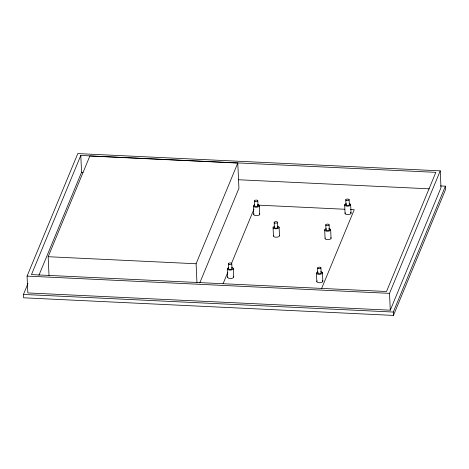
<?xml version="1.0" encoding="UTF-8"?>
<svg xmlns="http://www.w3.org/2000/svg" width="469" height="469" viewBox="0 0 469 469"><rect width="100%" height="100%" fill="white"/><g stroke="black" fill="none" stroke-linecap="round" stroke-linejoin="round"><path stroke-width="0.7" d="M27.079 276.1L77.795 153.592L440.239 170.845L441.007 187.682L390.284 310.191L27.841 292.932L27.079 276.1L389.522 293.354L440.239 170.845M80.797 155.444L31.47 274.6L386.52 291.501L435.848 172.346L80.797 155.444L81.565 172.281L38.962 275.186M440.28 185.935L445.398 186.175L445.55 189.546L393.444 315.408L23.602 297.803L23.45 294.438L27.935 283.61M49.011 275.473L48.16 256.713L89.849 156.019L237.783 163.06L238.932 188.315L199.765 282.924M196.951 282.514L196.095 263.754L237.783 163.06M223.092 283.71L227.828 272.278M231.446 263.531L254.005 209.051M321.658 288.406L354.236 209.707L350.583 209.537M393.444 315.408L393.292 312.043L445.398 186.175M81.565 172.281L83.025 172.352M238.633 179.756L429.305 188.831M257.862 205.123L344.744 209.256M48.16 256.713L196.095 263.754M23.45 294.438L393.292 312.043M389.522 293.354L390.284 310.191M350.654 204.519L351.046 213.289M349.106 199.606L349.346 204.853M345.776 199.759L346.011 205M344.686 204.789L345.078 213.559M330.674 229.91L331.061 238.328M329.121 224.856A1.683 0.75 -2.6 0 1 326.488 225.507A1.683 0.75 -2.6 0 1 326.729 224.2A1.683 0.75 -2.6 0 1 329.121 224.856L329.355 229.91M325.773 224.856L326.002 229.904M324.677 229.904L325.058 238.322M322.461 272.77L322.842 281.189M320.907 267.811L321.136 272.864M317.554 268.051L317.783 273.099M316.458 273.192L316.839 281.611M279.09 227.301L279.477 235.719M277.537 222.318L277.765 227.365M274.172 222.482L274.4 227.535M273.075 227.6L273.456 236.018M259.351 205.68L259.732 214.099M257.798 200.72L258.026 205.774M254.438 200.955L254.673 206.008M253.348 206.102L253.729 214.521M233.333 268.526L233.714 276.945M231.774 263.572L232.008 268.62M228.421 263.807L228.649 268.854M227.324 268.948L227.711 277.367M233.199 276.305A3.013 1.343 -2.6 0 1 231.328 278.451A3.013 1.343 -2.6 0 1 227.752 277.015M322.326 280.55A3.013 1.343 -2.6 0 1 320.069 282.731A3.013 1.343 -2.6 0 1 317.126 280.913M279.348 235.374A3.013 1.343 -2.6 0 1 276.558 237.208A3.013 1.343 -2.6 0 1 273.538 235.667M330.78 237.654A3.013 1.343 -2.6 0 1 328.2 239.665A3.013 1.343 -2.6 0 1 325.228 237.971M259.568 213.758A3.013 1.343 -2.6 0 1 256.566 215.658A3.013 1.343 -2.6 0 1 254.016 213.823M350.407 212.322A3.013 1.343 -2.6 0 1 348.508 214.562A3.013 1.343 -2.6 0 1 345.254 212.856M257.651 204.631A3.013 1.343 -2.6 0 1 258.794 206.583A3.013 1.343 -2.6 0 1 254.198 206.911A3.013 1.343 -2.6 0 1 254.649 204.842M257.739 205.416A1.683 0.75 -2.6 0 1 256.473 206.636A1.683 0.75 -2.6 0 1 254.831 205.621M349.464 203.681A3.013 1.343 -2.6 0 1 349.751 205.727A3.013 1.343 -2.6 0 1 345.166 205.668A3.013 1.343 -2.6 0 1 346.468 203.64M349.217 204.472A1.683 0.75 -2.6 0 1 347.488 205.586A1.683 0.75 -2.6 0 1 346.321 204.431M328.693 228.602A3.013 1.343 -2.6 0 1 330.147 230.584A3.013 1.343 -2.6 0 1 325.38 230.859A3.013 1.343 -2.6 0 1 326.395 228.737M328.962 229.376A1.683 0.75 -2.6 0 1 327.978 230.637A1.683 0.75 -2.6 0 1 326.096 229.71M277.507 226.21A3.013 1.343 -2.6 0 1 278.445 228.198A3.013 1.343 -2.6 0 1 273.837 228.426A3.013 1.343 -2.6 0 1 274.5 226.363M277.513 227.002A1.683 0.75 -2.6 0 1 276.135 228.198A1.683 0.75 -2.6 0 1 274.6 227.148M231.633 267.477A3.013 1.343 -2.6 0 1 232.776 269.435A3.013 1.343 -2.6 0 1 228.174 269.757A3.013 1.343 -2.6 0 1 228.632 267.688M231.915 268.432A1.683 0.75 -2.6 0 1 230.238 269.493A1.683 0.75 -2.6 0 1 228.813 268.467M320.761 271.721A3.013 1.343 -2.6 0 1 321.91 273.679A3.013 1.343 -2.6 0 1 317.308 274.002A3.013 1.343 -2.6 0 1 317.759 271.932M321.048 272.677A1.683 0.75 -2.6 0 1 319.149 273.732A1.683 0.75 -2.6 0 1 318.181 272.536M255.025 201.447A1.683 0.75 -2.6 0 0 257.774 200.92A1.683 0.75 -2.6 0 0 255.558 200.152A1.683 0.75 -2.6 0 0 255.025 201.447M346.444 200.421A1.683 0.75 -2.6 0 0 349.118 199.8A1.683 0.75 -2.6 0 0 346.773 199.114A1.683 0.75 -2.6 0 0 346.444 200.421M274.699 222.992A1.683 0.75 -2.6 0 0 277.49 222.511A1.683 0.75 -2.6 0 0 275.367 221.696A1.683 0.75 -2.6 0 0 274.699 222.992M318.134 268.544A1.683 0.75 -2.6 0 0 320.884 268.01A1.683 0.75 -2.6 0 0 318.674 267.242A1.683 0.75 -2.6 0 0 318.134 268.544M229.007 264.299A1.683 0.75 -2.6 0 0 231.75 263.766A1.683 0.75 -2.6 0 0 229.54 262.998A1.683 0.75 -2.6 0 0 229.007 264.299"/></g></svg>
